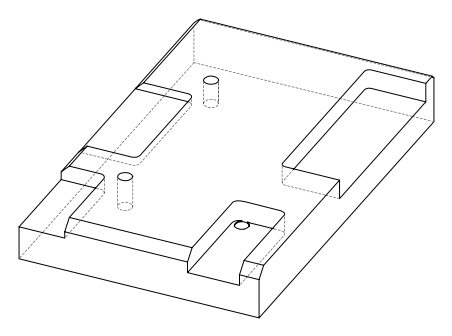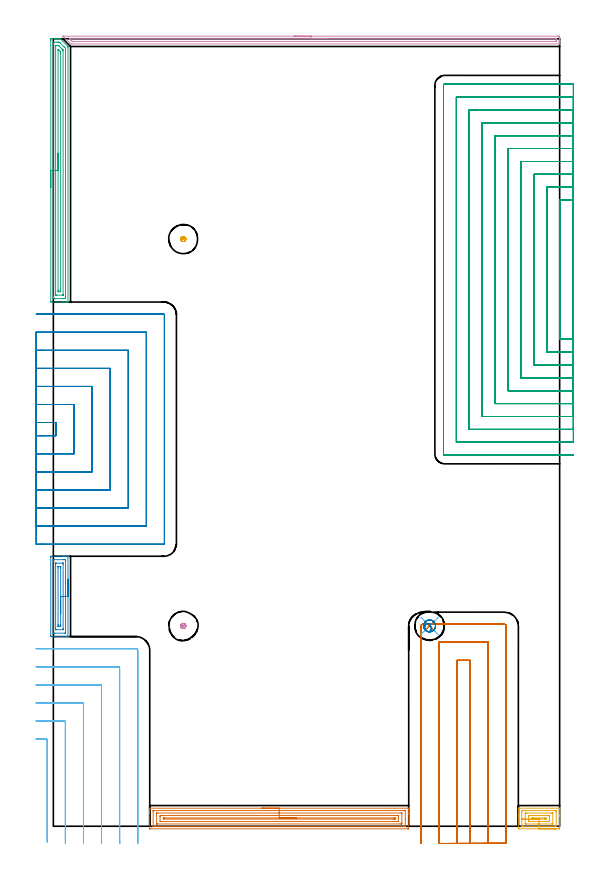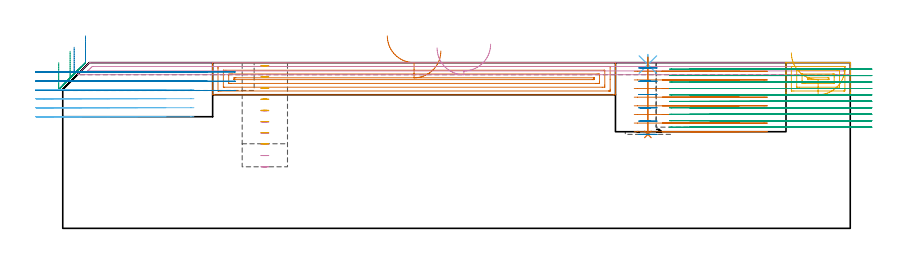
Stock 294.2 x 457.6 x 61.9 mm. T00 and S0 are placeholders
(PLAN: 14 operations, 6 tool changes, 158.1 min)
(1 AREA_MILL | FG_CHAMFER_SURFACE | UGT0205_001 | 6.21 min | 11769 mm3)
(2 AREA_MILL_1 | FG_CHAMFER_SURFACE_1 | UGT0205_001 | 1.71 min | 2930 mm3)
(3 AREA_MILL_2 | FG_CHAMFER_SURFACE_2 | UGT0205_001 | 5.08 min | 7945 mm3)
(4 AREA_MILL_3 | FG_CHAMFER_SURFACE_3 | UGT0205_001 | 4.76 min | 2895 mm3)
(5 AREA_MILL_4 | FG_CHAMFER_SURFACE_4 | UGT0205_001 | 1.16 min | 2195 mm3)
(6 MILL_CORNER_NOTCH_RECTANGULAR | CORNER_NOTCH_RECTANGULAR | UGT0201_132 | Follow Part, ap 3.5, ae 75% | 9.5 min | 123624 mm3)
(7 MILL_OPEN_POCKET | POCKET_OPEN | UGT0201_132 | Follow Part, ap 3.5, ae 75% | 14.73 min | 202781 mm3)
(8 MILL_SLOT | SLOT_PARTIAL_RECTANGULAR | UGT0201_132 | Follow Part, ap 3.5, ae 75% | 11.94 min | 109035 mm3)
(9 MILL_SLOT_1 | SLOT_PARTIAL_RECTANGULAR_1 | NXT0201_013 | Follow Part, ap 2.5, ae 75% | 101.02 min | 394060 mm3)
(10 MILL_BLIND_HOLE_FROM_SOLID_MATERIAL | STEP1POCKET | UGT0201_132 | Spiral | 0.56 min | 8728 mm3)
(11 MILL_BLIND_HOLE_FROM_SOLID_MATERIAL_1 | STEP1POCKET_2 | UGT0201_132 | Spiral | 0.45 min | 6775 mm3)
(12 SPOT_DRILL | STEP1POCKET_1 | NXT0321_9005460120000 | 0.03 min | 0 mm3)
(13 DRILL_BLIND_HOLE_INTO_CENTER | STEP1POCKET_1 | NXT0301_128 | 0.12 min | 4 mm3)
(14 MILL_ROUGH_BLIND_HOLE_CONTOUR | STEP1POCKET_1 | NXT0201_013 | Spiral | 0.87 min | 235 mm3)
(TOOL UGT0205_001 | Chamfer Mill 20 x 3 x 45 deg. | D20 FL50 Z2)
(TOOL UGT0201_132 | Carbide End Mill 14.0 | D14 FL30 Z4)
(TOOL NXT0201_013 | ENDMILL 10mm | D10 FL30 Z4)
(TOOL NXT0321_9005460120000 | NC Spot Drill, 142deg, 12mm, Carbide, Uncoated | D12 PA142 FL30 Z2)
(TOOL NXT0301_128 | Carbide Drill 12mm [861.1-1200-036A1-GP GC34] | D12 PA150 FL37.4 Z2)
(OP 1 AREA_MILL)
G17 G21 G94 G90
T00 M6
G54
G17 G0 G90 X121.25 Y10.5 S1061 M3
G43 Z71.9 H0
G94 G1 X121.288 Z71.028 F250.
X121.402 Z70.163
X121.591 Z69.312
X121.853 Z68.48
X122.187 Z67.674
X122.59 Z66.9
X123.058 Z66.164
X123.59 Z65.472
X124.179 Z64.829
X124.822 Z64.24
X125.514 Z63.708
X126.25 Z63.24
X127.024 Z62.837
X127.83 Z62.503
X128.662 Z62.241
X129.513 Z62.052
X130.378 Z61.938
X131.25 Z61.9
X206.324
X206.49 Y10.498 Z61.889
X206.497 Y10.373 Z61.765
X206.5 Y10.241 Z61.64
Y9.989 Z61.388
Y9.299 Z60.694
Y8.082 Z59.479
Y7.554 Z58.948
Y6.946 Z58.341
Y-1.172 Z50.225
X206.496 Y-1.44 Z49.957
X206.49 Y-1.492 Z49.905
X206.436 Y-1.499 Z49.899
X205.877 Y-1.5 Z49.9
X56.623
X56.059 Y-1.494 Z49.904
X56.01 Y-1.492 Z49.906
X56. Y-1.436 Z49.961
Y7.554 Z58.948
Y8.082 Z59.479
Y8.427 Z59.823
Y8.955 Z60.351
Y9.299 Z60.694
Y10.241 Z61.641
X56.003 Y10.373 Z61.765
X56.01 Y10.498 Z61.889
X56.176 Y10.5 Z61.9
X131.25
Y9.086 Z60.486
X203.414
X204.089 Y9.085 Z60.485
X204.311 Y9.083 Z60.483
X204.443 Y9.079 Z60.479
X204.491 Y9.07 Z60.47
X204.493 Y9.043 Z60.443
X204.499 Y8.9 Z60.3
X204.5 Y4.299 Z55.699
Y0.573 Z51.973
X204.499 Y0.173 Z51.573
X204.496 Y0.038 Z51.438
X204.49 Y-0.067 Z51.333
X204.483 Y-0.08 Z51.32
X204.468 Y-0.082 Z51.318
X204.427 Y-0.084 Z51.316
X204.089 Y-0.086 Z51.314
X203.87
X59.086
X58.411 Y-0.085 Z51.315
X58.189 Y-0.083 Z51.317
X58.057 Y-0.079 Z51.321
X58.009 Y-0.07 Z51.33
X58.007 Y-0.043 Z51.357
X58.001 Y0.1 Z51.5
X58. Y8.427 Z59.827
X58.001 Y8.827 Z60.227
X58.004 Y8.962 Z60.362
X58.01 Y9.067 Z60.467
X58.017 Y9.08 Z60.48
X58.032 Y9.082 Z60.482
X58.073 Y9.084 Z60.484
X58.411 Y9.086 Z60.486
X58.63
X131.25
Y7.672 Z59.072
X202.182 Y7.671 Z59.071
X202.302 Y7.67 Z59.07
X202.421 Y7.666 Z59.066
X202.49 Y7.663 Z59.063
X202.494 Y7.618 Z59.018
X202.497 Y7.554 Z58.954
X202.5 Y7.361 Z58.761
Y2.125 Z53.525
X202.493 Y1.446 Z52.846
X202.49 Y1.35 Z52.75
X202.486 Y1.335 Z52.735
X202.461 Y1.332 Z52.732
X202.42 Y1.33 Z52.73
X202.302 Y1.329 Z52.729
X201.528 Y1.328 Z52.728
X60.318 Y1.329 Z52.729
X60.198 Y1.33 Z52.73
X60.079 Y1.334 Z52.734
X60.01 Y1.337 Z52.737
X60.006 Y1.382 Z52.782
X60.003 Y1.446 Z52.846
X60. Y1.639 Z53.039
Y6.875 Z58.275
X60.007 Y7.554 Z58.954
X60.01 Y7.65 Z59.05
X60.014 Y7.665 Z59.065
X60.039 Y7.668 Z59.068
X60.08 Y7.67 Z59.07
X60.198 Y7.671 Z59.071
X60.972 Y7.672 Z59.072
X131.25
Y6.257 Z57.657
X199.621
X200.058 Y6.255 Z57.655
X200.356 Y6.25 Z57.65
X200.49 Y6.227 Z57.627
X200.5 Y5.823 Z57.223
Y3.205 Z54.605
Y3.191 Z54.591
X200.49 Y2.768 Z54.168
X200.073 Y2.749 Z54.149
X199.621 Y2.745 Z54.145
X199.186 Y2.743 Z54.143
X62.879
X62.442 Y2.745 Z54.145
X62.144 Y2.75 Z54.15
X62.01 Y2.773 Z54.173
X62. Y3.177 Z54.577
Y5.795 Z57.195
Y5.809 Z57.209
X62.01 Y6.232 Z57.632
X62.427 Y6.251 Z57.651
X62.879 Y6.255 Z57.655
X63.314 Y6.257 Z57.657
X131.25
Y4.843 Z56.243
X198.263
X198.431 Y4.841 Z56.241
X198.472 Y4.839 Z56.239
X198.486 Y4.837 Z56.237
X198.49 Y4.828 Z56.228
X198.493 Y4.772 Z56.172
X198.496 Y4.289 Z55.689
X198.49 Y4.176 Z55.576
X198.485 Y4.164 Z55.564
X198.448 Y4.161 Z55.561
X198.36 Y4.159 Z55.559
X198.185 Y4.157 Z55.557
X197.833
X64.236
X64.069 Y4.159 Z55.559
X64.028 Y4.161 Z55.561
X64.014 Y4.163 Z55.563
X64.01 Y4.172 Z55.572
X64.007 Y4.228 Z55.628
X64.003 Y4.712 Z56.112
X64.009 Y4.792 Z56.192
X64.014 Y4.836 Z56.236
X64.051 Y4.838 Z56.238
X64.232 Y4.841 Z56.241
X64.596 Y4.843 Z56.243
X64.667
X131.25
X132.122 Z56.281
X132.986 Z56.395
X133.838 Z56.584
X134.67 Z56.846
X135.476 Z57.18
X136.25 Z57.583
X136.986 Z58.052
X137.678 Z58.583
X138.321 Z59.172
X138.91 Z59.815
X139.441 Z60.507
X139.91 Z61.243
X140.313 Z62.017
X140.647 Z62.823
X140.909 Z63.655
X141.098 Z64.507
X141.212 Z65.372
X141.25 Z66.243
G0 Z71.9
M5
M2
(OP 2 AREA_MILL_1)
G17 G21 G94 G90
T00 M6
G54
G17 G0 G90 X8.5 Y143.55 S1061 M3
G43 Z71.9 H0
G94 G1 Y143.512 Z71.028 F250.
Y143.398 Z70.163
Y143.209 Z69.312
Y142.947 Z68.48
Y142.613 Z67.674
Y142.21 Z66.9
Y141.742 Z66.164
Y141.21 Z65.472
Y140.621 Z64.829
Y139.978 Z64.239
Y139.286 Z63.708
Y138.55 Z63.24
Y137.776 Z62.837
Y136.97 Z62.503
Y136.138 Z62.241
Y135.286 Z62.052
Y134.422 Z61.938
Y133.55 Z61.9
Y110.351
X8.505 Y110.21 Z61.895
X8.463 Y110.207 Z61.854
X8.114 Y110.2 Z61.514
X7.672 Z61.072
X7.056 Z60.451
X5.858 Z59.255
X5.278 Z58.672
X-1.235 Y110.201 Z52.162
X-1.492 Y110.21 Z51.906
X-1.499 Y110.466 Z51.899
Y110.492
X-1.5 Y156.299 Z51.9
X-1.497 Y156.637 Z51.902
X-1.492 Y156.89 Z51.906
X-1.235 Y156.9 Z52.162
X5.278 Z58.672
X5.858 Z59.255
X6.167 Z59.563
X6.747 Z60.143
X7.056 Z60.451
X7.673 Z61.072
X8.115 Z61.514
X8.463 Y156.894 Z61.854
X8.497 Y156.89 Z61.888
X8.5 Y156.745 Z61.9
Y133.55
X7.086 Z60.486
X7.085 Y112.585 Z60.485
X7.084 Y112.556 Z60.484
X7.056 Y112.21 Z60.456
X6.549 Y112.201 Z59.949
X0.833 Y112.2 Z54.233
X0.327 Y112.201 Z53.727
X-0.056 Y112.21 Z53.344
X-0.084 Y112.585 Z53.316
X-0.085 Y112.615 Z53.315
Y154.515
X-0.084 Y154.544 Z53.316
X-0.056 Y154.89 Z53.344
X0.451 Y154.899 Z53.851
X6.167 Y154.9 Z59.567
X6.673 Y154.899 Z60.073
X7.056 Y154.89 Z60.456
X7.084 Y154.515 Z60.484
X7.085 Y154.485 Z60.485
X7.086 Y133.55 Z60.486
X5.671 Z59.071
Y114.867
X5.67 Y114.369 Z59.07
X5.667 Y114.271 Z59.067
X5.665 Y114.224 Z59.065
X5.659 Y114.21 Z59.059
X5.615 Y114.207 Z59.015
X5.445 Y114.201 Z58.845
X1.554 Z54.954
X1.441 Y114.203 Z54.841
X1.352 Y114.208 Z54.752
X1.334 Y114.212 Z54.734
X1.332 Y114.217 Z54.732
X1.33 Y114.238 Z54.73
X1.329 Y114.369 Z54.729
X1.328 Y114.765 Z54.728
X1.329 Y152.234 Z54.729
X1.33 Y152.731 Z54.73
X1.333 Y152.829 Z54.733
X1.335 Y152.876 Z54.735
X1.341 Y152.89 Z54.741
X1.385 Y152.893 Z54.785
X1.555 Y152.899 Z54.955
X5.446 Z58.846
X5.559 Y152.897 Z58.959
X5.648 Y152.892 Z59.048
X5.666 Y152.888 Z59.066
X5.668 Y152.883 Z59.068
X5.67 Y152.862 Z59.07
X5.671 Y152.731 Z59.071
Y152.336
Y133.55
X4.257 Z57.657
Y117.046
X4.255 Y116.288 Z57.655
X4.253 Y116.236 Z57.653
X4.251 Y116.215 Z57.651
X4.236 Y116.21 Z57.636
X4.132 Y116.206 Z57.532
X3.921 Y116.202 Z57.321
X3.5 Y116.2 Z56.9
X3.454 Z56.854
X3.06 Y116.201 Z56.46
X2.864 Y116.204 Z56.264
X2.766 Y116.209 Z56.166
X2.749 Y116.211 Z56.149
X2.747 Y116.226 Z56.147
X2.745 Y116.263 Z56.145
X2.743 Y116.914 Z56.143
Y117.046
Y150.054
X2.745 Y150.812 Z56.145
X2.747 Y150.864 Z56.147
X2.749 Y150.885 Z56.149
X2.764 Y150.89 Z56.164
X2.868 Y150.894 Z56.268
X3.079 Y150.898 Z56.479
X3.5 Y150.9 Z56.9
X3.546 Z56.946
X3.94 Y150.899 Z57.34
X4.136 Y150.896 Z57.536
X4.234 Y150.891 Z57.634
X4.251 Y150.889 Z57.651
X4.253 Y150.874 Z57.653
X4.255 Y150.837 Z57.655
X4.257 Y150.187 Z57.657
Y150.054
Y133.55
Y132.678 Z57.695
Y131.814 Z57.809
Y130.962 Z57.998
Y130.13 Z58.26
Y129.324 Z58.594
Y128.55 Z58.997
Y127.814 Z59.466
Y127.122 Z59.997
Y126.479 Z60.586
Y125.89 Z61.229
Y125.358 Z61.921
Y124.89 Z62.657
Y124.487 Z63.431
Y124.153 Z64.237
Y123.891 Z65.069
Y123.702 Z65.921
Y123.588 Z66.786
Y123.55 Z67.657
G0 Z71.9
M5
M2
(OP 3 AREA_MILL_2)
G17 G21 G94 G90
T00 M6
G54
G17 G0 G90 X-1.5 Y371.1 S1061 M3
G43 Z71.9 H0
Z61.9
G94 G1 Y371.138 Z61.028 F250.
Y371.252 Z60.163
Y371.441 Z59.312
Y371.703 Z58.48
Y372.037 Z57.674
Y372.44 Z56.9
Y372.908 Z56.164
Y373.44 Z55.472
Y374.029 Z54.829
Y374.672 Z54.24
Y375.364 Z53.708
Y376.1 Z53.24
Y376.874 Z52.837
Y377.68 Z52.503
Y378.512 Z52.241
Y379.364 Z52.052
Y380.228 Z51.938
Y381.1 Z51.9
Y456.655
X-1.499 Y456.989 Z51.901
X-1.493 Y457.541 Z51.904
X-1.491 Y457.592 Z51.905
X-0.944 Y457.6 Z52.451
X0.833 Z54.228
X1.395 Z54.792
X1.722 Z55.118
X2.284 Z55.681
X2.611 Z56.006
X3.922 Z57.321
X3.944 Y457.599 Z57.343
X3.994 Y457.598 Z57.391
X4.014 Y457.585 Z57.412
X4.16 Y457.44 Z57.56
X4.314 Y457.287 Z57.712
X8.396 Y453.205 Z61.794
X8.509 Y453.1 Z61.889
X8.5 Y452.532 Z61.9
Y304.764
X8.497 Y304.61 Z61.888
X8.461 Y304.608 Z61.852
X8.091 Y304.6 Z61.491
X7.709 Z61.109
X7.056 Z60.451
X5.84 Z59.237
X5.278 Z58.672
X-1.226 Y304.601 Z52.171
X-1.492 Y304.61 Z51.906
X-1.499 Y304.875 Z51.899
Y304.897
X-1.5 Y381.1 Z51.9
X-0.086 Z53.314
Y454.311
X-0.085 Y455.204 Z53.315
X-0.084 Y455.232 Z53.316
X-0.056 Y455.59 Z53.344
X0.441 Y455.598 Z53.841
X2.217 Y455.6 Z55.617
X2.611 Z56.011
X3.107 Y455.598 Z56.507
X3.5 Y455.59 Z56.9
X3.553 Y455.585 Z56.953
X3.609 Y455.534 Z57.009
X3.722 Y455.426 Z57.122
X3.947 Y455.204 Z57.347
X6.167 Y452.983 Z59.567
X6.622 Y452.525 Z60.022
X7.056 Y452.083 Z60.456
X7.084 Y451.633 Z60.484
X7.085 Y451.603 Z60.485
X7.086 Y450.74 Z60.486
Y446.276
Y307.889
X7.084 Y306.996 Z60.484
X7.083 Y306.968 Z60.483
X7.056 Y306.61 Z60.456
X6.559 Y306.602 Z59.959
X6.167 Y306.601 Z59.567
X5.672 Y306.6 Z59.072
X0.833 Y306.601 Z54.233
X0.336 Y306.602 Z53.736
X-0.056 Y306.61 Z53.344
X-0.083 Y306.996 Z53.317
X-0.085 Y307.025 Z53.315
X-0.086 Y307.889 Z53.314
Y381.1
X1.328 Z54.728
X1.329 Y453.418 Z54.729
Y453.517
X1.332 Y453.566 Z54.732
X1.334 Y453.583 Z54.734
X1.361 Y453.59 Z54.761
X1.542 Y453.599 Z54.942
X1.722 Y453.6 Z55.122
X2.43 Z55.83
X2.611 Y453.598 Z56.011
X2.792 Y453.593 Z56.192
X3.112 Y453.577 Z56.512
X3.28 Y453.418 Z56.68
X3.5 Y453.201 Z56.9
X4.176 Y452.525 Z57.576
X5.068 Y451.633 Z58.468
X5.278 Y451.422 Z58.678
X5.616 Y451.077 Z59.016
X5.655 Y451.034 Z59.055
X5.664 Y450.975 Z59.064
X5.669 Y450.871 Z59.069
X5.671 Y450.74 Z59.071
Y308.782
Y308.683
X5.668 Y308.635 Z59.068
X5.665 Y308.617 Z59.065
X5.639 Y308.61 Z59.039
X5.458 Y308.601 Z58.858
X1.722 Y308.6 Z55.122
X1.541 Y308.602 Z54.941
X1.421 Y308.606 Z54.821
X1.335 Y308.612 Z54.735
X1.332 Y308.651 Z54.732
X1.33 Y308.782 Z54.73
X1.328 Y309.177 Z54.728
Y309.675
Y381.1
X2.743 Z56.143
Y450.74
X2.75 Y451.493 Z56.15
X3.512 Y450.74 Z56.912
X4.25 Y449.986 Z57.65
X4.253 Y449.847 Z57.653
X4.257 Y449.086 Z57.657
Y448.954
Y311.46
X4.251 Y310.706 Z57.651
X4.243 Y310.61 Z57.643
X4.142 Y310.605 Z57.542
X3.928 Y310.602 Z57.328
X3.468 Y310.6 Z56.868
X3.06 Y310.602 Z56.46
X2.856 Y310.605 Z56.256
X2.759 Y310.61 Z56.159
X2.75 Y310.674 Z56.15
X2.743 Y311.328 Z56.143
Y311.46
Y381.1
Y381.972 Z56.181
Y382.836 Z56.295
Y383.688 Z56.483
Y384.52 Z56.746
Y385.326 Z57.08
Y386.1 Z57.482
Y386.836 Z57.951
Y387.528 Z58.482
Y388.171 Z59.072
Y388.76 Z59.715
Y389.292 Z60.407
Y389.76 Z61.143
Y390.163 Z61.916
Y390.497 Z62.722
Y390.759 Z63.554
Y390.948 Z64.406
Y391.062 Z65.271
Y391.1 Z66.143
G0 Z71.9
M5
M2
(OP 4 AREA_MILL_3)
G17 G21 G94 G90
T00 M6
G54
G17 G0 G90 X139.85 Y459.1 S1061 M3
G43 Z71.9 H0
Z67.4
G94 G1 X139.888 Z66.528 F250.
X140.002 Z65.663
X140.191 Z64.812
X140.453 Z63.98
X140.787 Z63.174
X141.19 Z62.4
X141.658 Z61.664
X142.19 Z60.972
X142.779 Z60.329
X143.422 Z59.74
X144.114 Z59.208
X144.85 Z58.74
X145.624 Z58.337
X146.43 Z58.003
X147.262 Z57.741
X148.114 Z57.552
X148.978 Z57.438
X149.85 Z57.4
X293.102
X293.59 Y459.098 Z57.402
X294.071 Y459.094 Z57.403
X294.191 Y459.091 Z57.405
X294.2 Y458.617 Z57.878
Y458.338 Z58.157
Y457.734 Z58.76
Y457.174 Z59.323
Y456.85 Z59.646
Y456.291 Z60.206
Y455.966 Z60.529
Y455.318 Z61.182
Y454.954 Z61.545
Y454.615 Z61.876
X294.193 Y454.602 Z61.888
X294.037 Y454.6 Z61.9
X10.128
X10.004 Y454.604 Z61.889
X9.991 Y454.612 Z61.881
X9.818 Y454.781 Z61.718
X5.664 Y458.937 Z57.562
X5.548 Y459.059 Z57.439
X5.516 Y459.095 Z57.403
X5.644 Y459.1 Z57.4
X5.664
X149.85
Y457.686 Z58.814
X291.804 Y457.685 Z58.815
X291.854
X292.19 Y457.677 Z58.823
X292.194 Y457.571 Z58.929
X292.199 Y457.343 Z59.157
Y456.85 Z59.65
Y456.46 Z60.04
X292.192 Y456.067 Z60.433
X292.19 Y456.02 Z60.48
X292.172 Y456.019 Z60.481
X292.121 Y456.016 Z60.484
X292.015 Y456.015 Z60.485
X291.804 Y456.014 Z60.486
X11.419
X11.208 Y456.016 Z60.484
X11.103 Y456.019 Z60.481
X11.054 Y456.021 Z60.479
X10.965 Y456.097 Z60.403
X10.574 Y456.478 Z60.022
X10.2 Y456.85 Z59.65
X9.681 Y457.369 Z59.131
X9.477 Y457.576 Z58.924
X9.392 Y457.667 Z58.833
X9.382 Y457.68 Z58.82
X9.384
X9.424 Y457.683 Z58.817
X9.51 Y457.685 Z58.815
X149.85 Y457.686 Z58.814
X150.722 Z58.852
X151.586 Z58.966
X152.438 Z59.155
X153.27 Z59.417
X154.076 Z59.751
X154.85 Z60.154
X155.586 Z60.623
X156.278 Z61.154
X156.921 Z61.743
X157.51 Z62.386
X158.042 Z63.078
X158.51 Z63.814
X158.913 Z64.588
X159.247 Z65.394
X159.509 Z66.226
X159.698 Z67.078
X159.812 Z67.943
X159.85 Z68.814
G0 Z71.9
M5
M2
(OP 5 AREA_MILL_4)
G17 G21 G94 G90
T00 M6
G54
G17 G0 G90 X292.2 Y-1.5 S1061 M3
G43 Z71.9 H0
Z59.9
G94 G1 X292.162 Z59.028 F250.
X292.048 Z58.163
X291.859 Z57.312
X291.597 Z56.48
X291.263 Z55.674
X290.86 Z54.9
X290.392 Z54.164
X289.86 Z53.472
X289.271 Z52.829
X288.628 Z52.24
X287.936 Z51.708
X287.2 Z51.24
X286.426 Z50.837
X285.62 Z50.503
X284.788 Z50.241
X283.936 Z50.052
X283.072 Z49.938
X282.2 Z49.9
X270.698
X270.37 Y-1.496 Z49.901
X270.21 Y-1.491 Z49.904
X270.205 Y-1.172 Z50.224
X270.2 Y-0.681 Z50.715
Y5.809 Z57.202
Y6.572 Z57.971
Y6.682 Z58.08
Y10.418 Z61.816
X270.202 Y10.45 Z61.847
X270.21 Y10.496 Z61.891
X270.256 Y10.5 Z61.9
X294.145
X294.19 Y10.496 Z61.891
X294.2 Y10.418 Z61.816
Y6.572 Z57.97
Y5.809 Z57.202
Y-0.791 Z50.605
X294.196 Y-1.172 Z50.224
X294.19 Y-1.491 Z49.904
X294.03 Y-1.496 Z49.901
X293.702 Y-1.5 Z49.9
X282.2
Y-0.086 Z51.314
X273.136
X272.467 Y-0.084 Z51.316
X272.246 Y-0.081 Z51.319
X272.212 Y-0.079 Z51.321
X272.209 Y-0.069 Z51.331
X272.203 Y-0.038 Z51.362
X272.2 Y0.573 Z51.973
Y0.837 Z52.237
X272.201 Y8.427 Z59.827
X272.203 Y8.688 Z60.088
X272.21 Y8.954 Z60.354
X272.226 Y9.079 Z60.479
X272.301 Y9.081 Z60.481
X272.467 Y9.084 Z60.484
X272.685 Y9.085 Z60.485
X291.265 Y9.086 Z60.486
X291.933 Y9.084 Z60.484
X292.154 Y9.081 Z60.481
X292.188 Y9.079 Z60.479
X292.191 Y9.069 Z60.469
X292.197 Y9.038 Z60.438
X292.2 Y8.427 Z59.827
Y8.163 Z59.563
X292.199 Y0.573 Z51.973
X292.198 Y0.312 Z51.712
X292.19 Y0.046 Z51.446
X292.174 Y-0.079 Z51.321
X292.099 Y-0.081 Z51.319
X291.933 Y-0.084 Z51.316
X291.715 Y-0.085 Z51.315
X282.2 Y-0.086 Z51.314
Y1.328 Z52.728
X275.122 Y1.329 Z52.729
X274.352 Y1.333 Z52.733
X274.237 Y1.335 Z52.735
X274.21 Y1.342 Z52.742
X274.204 Y1.409 Z52.809
X274.201 Y1.446 Z52.846
Y7.554 Z58.954
Y7.589 Z58.989
X274.208 Y7.627 Z59.027
X274.216 Y7.665 Z59.065
X275.122 Y7.671 Z59.071
X289.278
X290.048 Y7.667 Z59.067
X290.163 Y7.664 Z59.064
X290.19 Y7.658 Z59.058
X290.196 Y7.591 Z58.991
X290.199 Y7.554 Z58.954
Y1.446 Z52.846
Y1.411 Z52.811
X290.192 Y1.373 Z52.773
X290.184 Y1.335 Z52.735
X289.278 Y1.329 Z52.729
X282.2 Y1.328 Z52.728
Y2.743 Z54.143
X277.346
X276.891
X276.459 Y2.745 Z54.145
X276.256 Y2.748 Z54.148
X276.215 Y2.749 Z54.149
X276.21 Y2.825 Z54.225
X276.202 Y2.998 Z54.398
X276.201 Y3.191 Z54.591
X276.2 Y3.873 Z55.273
Y5.618 Z57.018
X276.201 Y5.809 Z57.209
X276.204 Y6.15 Z57.55
X276.208 Y6.234 Z57.634
X276.21 Y6.25 Z57.65
X276.231 Y6.252 Z57.652
X276.285 Y6.255 Z57.655
X276.437 Y6.257 Z57.657
X287.509
X287.941 Y6.255 Z57.655
X288.144 Y6.252 Z57.652
X288.184 Y6.251 Z57.651
X288.19 Y6.175 Z57.575
X288.198 Y6.002 Z57.402
X288.199 Y5.809 Z57.209
X288.2 Y5.127 Z56.527
Y3.382 Z54.782
X288.199 Y3.191 Z54.591
X288.196 Y2.85 Z54.25
X288.192 Y2.766 Z54.166
X288.19 Y2.75 Z54.15
X288.169 Y2.748 Z54.148
X288.115 Y2.745 Z54.145
X287.963 Y2.743 Z54.143
X282.2
Y4.157 Z55.557
X278.566 Y4.158 Z55.558
X278.275 Y4.162 Z55.562
X278.211 Y4.164 Z55.564
X278.206 Y4.208 Z55.608
X278.204 Y4.255 Z55.655
X278.2 Y4.518 Z55.918
X278.202 Y4.622 Z56.022
X278.205 Y4.736 Z56.136
X278.21 Y4.83 Z56.23
X278.246 Y4.836 Z56.236
X278.618 Y4.842 Z56.242
X278.661 Y4.843 Z56.243
X285.834 Y4.842 Z56.242
X286.125 Y4.838 Z56.238
X286.189 Y4.836 Z56.236
X286.194 Y4.792 Z56.192
X286.196 Y4.745 Z56.145
X286.2 Y4.482 Z55.882
X286.199 Y4.273 Z55.673
X286.196 Y4.197 Z55.597
X286.191 Y4.171 Z55.571
X286.188 Y4.164 Z55.564
X286.173 Y4.162 Z55.562
X286.087 Y4.159 Z55.559
X285.739 Y4.157 Z55.557
X285.645
X282.2
X281.328 Z55.595
X280.464 Z55.709
X279.612 Z55.898
X278.78 Z56.16
X277.974 Z56.494
X277.2 Z56.897
X276.464 Z57.365
X275.772 Z57.896
X275.129 Z58.486
X274.54 Z59.129
X274.008 Z59.821
X273.54 Z60.557
X273.137 Z61.331
X272.803 Z62.137
X272.541 Z62.969
X272.352 Z63.82
X272.238 Z64.685
X272.2 Z65.557
G0 Z71.9
M5
M2
(OP 6 MILL_CORNER_NOTCH_RECTANGULAR)
G17 G21 G94 G90
T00 M6
G54
G17 G0 G90 X-3.5 Y-9.062 S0 M3
G43 Z71.9 H0
Z58.533
G94 G1 Y-6.062 F250.
Y50.005 F500.
G3 X-4.195 Y50.7 R0.7
G1 X-6.93
X-7.
X-10. Y50.704 F250.
G0 Z71.9
X7.05 Y-10.
Z58.533
G1 X7.005 Y-7.
G2 X7. Y-6.368 R42. F500.
G1 Y60.505
G3 X6.305 Y61.2 R0.7
G1 X-6.93
X-7.
X-10. Y61.205 F250.
G0 Z71.9
X17.567 Y-9.999
Z58.533
G1 X17.506 Y-7.
G2 X17.5 Y-6.368 R31.5 F500.
G1 Y71.005
G3 X16.805 Y71.7 R0.7
G1 X-6.93
X-7.
X-10. Y71.707 F250.
G0 Z71.9
X28.1 Y-9.999
Z58.533
G1 X28.01 Y-7.
G2 X28. Y-6.368 R21. F500.
G1 Y81.504
G3 X27.304 Y82.2 R0.7
G1 X-6.93
X-7.
X-10. Y82.21 F250.
G0 Z71.9
X38.7 Y-9.995
Z58.533
G1 X38.519 Y-7.
G2 X38.5 Y-6.368 R10.5 F500.
G1 Y92.004
G3 X37.804 Y92.7 R0.7
G1 X-6.93
X-7.
X-10. Y92.72 F250.
G0 Z71.9
X49. Y-9.368
Z58.533
G1 Y-6.368
Y102.1 F500.
G3 X47.9 Y103.2 R1.1
G1 X-6.93
X-9.93 F250.
G0 Z71.9
X-3.5 Y-9.062
Z55.167
G1 Y-6.062
Y50.005 F500.
G3 X-4.195 Y50.7 R0.7
G1 X-7.
X-10. F250.
G0 Z71.9
X7. Y-10.
Z55.167
G1 Y-7.
Y60.505 F500.
G3 X6.305 Y61.2 R0.7
G1 X-7.
X-10. F250.
G0 Z71.9
X17.5 Y-10.
Z55.167
G1 Y-7.
Y71.005 F500.
G3 X16.805 Y71.7 R0.7
G1 X-7.
X-10. F250.
G0 Z71.9
X28. Y-10.
Z55.167
G1 Y-7.
Y81.504 F500.
G3 X27.304 Y82.2 R0.7
G1 X-7.
X-10. F250.
G0 Z71.9
X38.5 Y-10.
Z55.167
G1 Y-7.
Y92.004 F500.
G3 X37.804 Y92.7 R0.7
G1 X-7.
X-10. F250.
G0 Z71.9
X49. Y-10.
Z55.167
G1 Y-7.
Y102.1 F500.
G3 X47.9 Y103.2 R1.1
G1 X-7.
X-10. F250.
G0 Z71.9
X-3.5 Y-9.062
Z51.8
G1 Y-6.062
Y50.005 F500.
G3 X-4.195 Y50.7 R0.7
G1 X-7.
X-10. F250.
G0 Z71.9
X7. Y-10.
Z51.8
G1 Y-7.
Y60.505 F500.
G3 X6.305 Y61.2 R0.7
G1 X-7.
X-10. F250.
G0 Z71.9
X17.5 Y-10.
Z51.8
G1 Y-7.
Y71.005 F500.
G3 X16.805 Y71.7 R0.7
G1 X-7.
X-10. F250.
G0 Z71.9
X28. Y-10.
Z51.8
G1 Y-7.
Y81.504 F500.
G3 X27.304 Y82.2 R0.7
G1 X-7.
X-10. F250.
G0 Z71.9
X38.5 Y-10.
Z51.8
G1 Y-7.
Y92.004 F500.
G3 X37.804 Y92.7 R0.7
G1 X-7.
X-10. F250.
G0 Z71.9
X49. Y-10.
Z51.8
G1 Y-7.
Y102.1 F500.
G3 X47.9 Y103.2 R1.1
G1 X-7.
X-10. F250.
G0 Z71.9
X-3.5 Y-9.062
Z48.433
G1 Y-6.062
Y50.005 F500.
G3 X-4.195 Y50.7 R0.7
G1 X-7.
X-10. F250.
G0 Z71.9
X7. Y-10.
Z48.433
G1 Y-7.
Y60.505 F500.
G3 X6.305 Y61.2 R0.7
G1 X-7.
X-10. F250.
G0 Z71.9
X17.5 Y-10.
Z48.433
G1 Y-7.
Y71.005 F500.
G3 X16.805 Y71.7 R0.7
G1 X-7.
X-10. F250.
G0 Z71.9
X28. Y-10.
Z48.433
G1 Y-7.
Y81.504 F500.
G3 X27.304 Y82.2 R0.7
G1 X-7.
X-10. F250.
G0 Z71.9
X38.5 Y-10.
Z48.433
G1 Y-7.
Y92.004 F500.
G3 X37.804 Y92.7 R0.7
G1 X-7.
X-10. F250.
G0 Z71.9
X49. Y-10.
Z48.433
G1 Y-7.
Y102.1 F500.
G3 X47.9 Y103.2 R1.1
G1 X-7.
X-10. F250.
G0 Z71.9
X-3.5 Y-9.062
Z45.067
G1 Y-6.062
Y50.005 F500.
G3 X-4.195 Y50.7 R0.7
G1 X-7.
X-10. F250.
G0 Z71.9
X7. Y-10.
Z45.067
G1 Y-7.
Y60.505 F500.
G3 X6.305 Y61.2 R0.7
G1 X-7.
X-10. F250.
G0 Z71.9
X17.5 Y-10.
Z45.067
G1 Y-7.
Y71.005 F500.
G3 X16.805 Y71.7 R0.7
G1 X-7.
X-10. F250.
G0 Z71.9
X28. Y-10.
Z45.067
G1 Y-7.
Y81.504 F500.
G3 X27.304 Y82.2 R0.7
G1 X-7.
X-10. F250.
G0 Z71.9
X38.5 Y-10.
Z45.067
G1 Y-7.
Y92.004 F500.
G3 X37.804 Y92.7 R0.7
G1 X-7.
X-10. F250.
G0 Z71.9
X49. Y-10.
Z45.067
G1 Y-7.
Y102.1 F500.
G3 X47.9 Y103.2 R1.1
G1 X-7.
X-10. F250.
G0 Z71.9
X-3.5 Y-9.062
Z41.7
G1 Y-6.062
Y50.005 F500.
G3 X-4.195 Y50.7 R0.7
G1 X-7.
X-10. F250.
G0 Z71.9
X7. Y-10.
Z41.7
G1 Y-7.
Y60.505 F500.
G3 X6.305 Y61.2 R0.7
G1 X-7.
X-10. F250.
G0 Z71.9
X17.5 Y-10.
Z41.7
G1 Y-7.
Y71.005 F500.
G3 X16.805 Y71.7 R0.7
G1 X-7.
X-10. F250.
G0 Z71.9
X28. Y-10.
Z41.7
G1 Y-7.
Y81.504 F500.
G3 X27.304 Y82.2 R0.7
G1 X-7.
X-10. F250.
G0 Z71.9
X38.5 Y-10.
Z41.7
G1 Y-7.
Y92.004 F500.
G3 X37.804 Y92.7 R0.7
G1 X-7.
X-10. F250.
G0 Z71.9
X49. Y-10.
Z41.7
G1 Y-7.
Y102.1 F500.
G3 X47.9 Y103.2 R1.1
G1 X-7.
X-10. F250.
G0 Z71.9
M5
M2
(OP 7 MILL_OPEN_POCKET)
G17 G21 G94 G90
T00 M6
G54
G17 G0 G90 X242.298 Y-9.999 S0 M3
G43 Z71.9 H0
Z58.675
G94 G1 X242.209 Y-7. F250.
G2 X242.2 Y-6.377 R21. F500.
G1 Y96.4
X234.5
Y-6.364
G2 X234.49 Y-7. R21.
G1 X234.399 Y-9.999 F250.
X252.896 Y-9.995
X252.718 Y-7.
G2 X252.7 Y-6.377 R10.5 F500.
G1 Y106.9
X224.
Y-6.364
G2 X223.981 Y-7. R10.5
G1 X223.799 Y-9.994 F250.
X263.2 Y-9.377
Y-6.377
Y116.2 F500.
G3 X262. Y117.4 R1.2
G1 X214.7
G3 X213.5 Y116.2 R1.2
G1 Y-6.364
Y-9.364 F250.
G0 X242.2 Y-10. Z55.45
G1 Y-7.
Y96.4 F500.
X234.5
Y-7.
Y-10. F250.
X252.7
Y-7.
Y106.9 F500.
X224.
Y-7.
Y-10. F250.
X263.2
Y-7.
Y116.2 F500.
G3 X262. Y117.4 R1.2
G1 X214.7
G3 X213.5 Y116.2 R1.2
G1 Y-7.
Y-10. F250.
G0 X242.2 Z52.225
G1 Y-7.
Y96.4 F500.
X234.5
Y-7.
Y-10. F250.
X252.7
Y-7.
Y106.9 F500.
X224.
Y-7.
Y-10. F250.
X263.2
Y-7.
Y116.2 F500.
G3 X262. Y117.4 R1.2
G1 X214.7
G3 X213.5 Y116.2 R1.2
G1 Y-7.
Y-10. F250.
G0 X242.2 Z49.
G1 Y-7.
Y96.4 F500.
X234.5
Y-7.
Y-10. F250.
X252.7
Y-7.
Y106.9 F500.
X224.
Y-7.
Y-10. F250.
X263.2
Y-7.
Y116.2 F500.
G3 X262. Y117.4 R1.2
G1 X214.7
G3 X213.5 Y116.2 R1.2
G1 Y-7.
Y-10. F250.
G0 X242.2 Z45.775
G1 Y-7.
Y96.4 F500.
X234.5
Y-7.
Y-10. F250.
X252.7
Y-7.
Y106.9 F500.
X224.
Y-7.
Y-10. F250.
X263.2
Y-7.
Y116.2 F500.
G3 X262. Y117.4 R1.2
G1 X214.7
G3 X213.5 Y116.2 R1.2
G1 Y-7.
Y-10. F250.
G0 X242.2 Z42.55
G1 Y-7.
Y96.4 F500.
X234.5
Y-7.
Y-10. F250.
X252.7
Y-7.
Y106.9 F500.
X224.
Y-7.
Y-10. F250.
X263.2
Y-7.
Y116.2 F500.
G3 X262. Y117.4 R1.2
G1 X214.7
G3 X213.5 Y116.2 R1.2
G1 Y-7.
Y-10. F250.
G0 X242.2 Z39.325
G1 Y-7.
Y96.4 F500.
X234.5
Y-7.
Y-10. F250.
X252.7
Y-7.
Y106.9 F500.
X224.
Y-7.
Y-10. F250.
X263.2
Y-7.
Y116.2 F500.
G3 X262. Y117.4 R1.2
G1 X214.7
G3 X213.5 Y116.2 R1.2
G1 Y-7.
Y-10. F250.
G0 X242.2 Z36.1
G1 Y-7.
Y96.4 F500.
X234.5
Y-7.
Y-10. F250.
X252.7
Y-7.
Y106.9 F500.
X224.
Y-7.
Y-10. F250.
X263.2
Y-7.
Y116.2 F500.
G3 X262. Y117.4 R1.2
G1 X214.7
G3 X213.5 Y116.2 R1.2
G1 Y-7.
Y-10. F250.
G0 Z71.9
M5
M2
(OP 8 MILL_SLOT)
G17 G21 G94 G90
T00 M6
G54
G17 G0 G90 X-10. Y226.897 S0 M3
G43 Z71.9 H0
Z58.433
G94 G1 X-7. Y226.9 F250.
X-6.94 F500.
X1.5
Y234.6
X-6.94
X-7.
X-10. Y234.603 F250.
Y216.397
X-7. Y216.4
X-6.94 F500.
X12.
Y245.1
X-6.94
X-7.
X-10. Y245.103 F250.
Y205.896
X-7. Y205.9
X-6.94 F500.
X22.5
Y255.6
X-6.94
X-7.
X-10. Y255.604 F250.
Y195.394
X-7. Y195.4
X-6.94 F500.
X33.
Y266.1
X-6.94
X-7.
X-10. Y266.106 F250.
Y184.891
X-7. Y184.9
X-6.94 F500.
X43.5
Y276.6
X-6.94
X-7.
X-10. Y276.609 F250.
Y174.383
X-7. Y174.4
X-6.94 F500.
X54.
Y287.1
X-6.94
X-7.
X-10. Y287.117 F250.
X-9.94 Y163.9
X-6.94
X64.2 F500.
G3 X64.5 Y164.2 R0.3
G1 Y297.3
G3 X64.2 Y297.6 R0.3
G1 X-6.94
X-9.94 F250.
G0 X-10. Y226.9 Z54.967
G1 X-7.
X1.5 F500.
Y234.6
X-7.
X-10. F250.
Y216.4
X-7.
X12. F500.
Y245.1
X-7.
X-10. F250.
Y205.9
X-7.
X22.5 F500.
Y255.6
X-7.
X-10. F250.
Y195.4
X-7.
X33. F500.
Y266.1
X-7.
X-10. F250.
Y184.9
X-7.
X43.5 F500.
Y276.6
X-7.
X-10. F250.
Y174.4
X-7.
X54. F500.
Y287.1
X-7.
X-10. F250.
Y163.9
X-7.
X64.2 F500.
G3 X64.5 Y164.2 R0.3
G1 Y297.3
G3 X64.2 Y297.6 R0.3
G1 X-7.
X-10. F250.
G0 Y226.9 Z51.5
G1 X-7.
X1.5 F500.
Y234.6
X-7.
X-10. F250.
Y216.4
X-7.
X12. F500.
Y245.1
X-7.
X-10. F250.
Y205.9
X-7.
X22.5 F500.
Y255.6
X-7.
X-10. F250.
Y195.4
X-7.
X33. F500.
Y266.1
X-7.
X-10. F250.
Y184.9
X-7.
X43.5 F500.
Y276.6
X-7.
X-10. F250.
Y174.4
X-7.
X54. F500.
Y287.1
X-7.
X-10. F250.
Y163.9
X-7.
X64.2 F500.
G3 X64.5 Y164.2 R0.3
G1 Y297.3
G3 X64.2 Y297.6 R0.3
G1 X-7.
X-10. F250.
G0 Z71.9
M5
M2
(OP 9 MILL_SLOT_1)
G17 G21 G94 G90
T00 M6
G54
G17 G0 G90 X302.2 Y363.8 S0 M3
G43 Z71.9 H0
Z59.49
G94 G1 X299.2 F250.
X294.2 F500.
Y283.1
X299.2
X302.2 F250.
Y371.3
X299.2
X286.7 F500.
Y275.6
X299.2
X302.2 F250.
Y378.8
X299.2
X279.2 F500.
Y268.1
X299.2
X302.2 F250.
Y386.3
X299.2
X271.7 F500.
Y260.6
X299.2
X302.2 F250.
Y393.8
X299.2
X264.2 F500.
Y253.1
X299.2
X302.2 F250.
Y401.3
X299.2
X256.7 F500.
Y245.6
X299.2
X302.2 F250.
Y408.8
X299.2
X249.2 F500.
Y238.1
X299.2
X302.2 F250.
Y416.3
X299.2
X241.7 F500.
Y230.6
X299.2
X302.2 F250.
Y423.8
X299.2
X234.2 F500.
Y223.1
X299.2
X302.2 F250.
Y431.3
X299.2
X227.5 F500.
G3 X226.7 Y430.5 R0.8
G1 Y216.4
G3 X227.5 Y215.6 R0.8
G1 X299.2
X302.2 F250.
G0 Y363.8 Z57.08
G1 X299.2
X294.2 F500.
Y283.1
X299.2
X302.2 F250.
Y371.3
X299.2
X286.7 F500.
Y275.6
X299.2
X302.2 F250.
Y378.8
X299.2
X279.2 F500.
Y268.1
X299.2
X302.2 F250.
Y386.3
X299.2
X271.7 F500.
Y260.6
X299.2
X302.2 F250.
Y393.8
X299.2
X264.2 F500.
Y253.1
X299.2
X302.2 F250.
Y401.3
X299.2
X256.7 F500.
Y245.6
X299.2
X302.2 F250.
Y408.8
X299.2
X249.2 F500.
Y238.1
X299.2
X302.2 F250.
Y416.3
X299.2
X241.7 F500.
Y230.6
X299.2
X302.2 F250.
Y423.8
X299.2
X234.2 F500.
Y223.1
X299.2
X302.2 F250.
Y431.3
X299.2
X227.5 F500.
G3 X226.7 Y430.5 R0.8
G1 Y216.4
G3 X227.5 Y215.6 R0.8
G1 X299.2
X302.2 F250.
G0 Y363.8 Z54.67
G1 X299.2
X294.2 F500.
Y283.1
X299.2
X302.2 F250.
Y371.3
X299.2
X286.7 F500.
Y275.6
X299.2
X302.2 F250.
Y378.8
X299.2
X279.2 F500.
Y268.1
X299.2
X302.2 F250.
Y386.3
X299.2
X271.7 F500.
Y260.6
X299.2
X302.2 F250.
Y393.8
X299.2
X264.2 F500.
Y253.1
X299.2
X302.2 F250.
Y401.3
X299.2
X256.7 F500.
Y245.6
X299.2
X302.2 F250.
Y408.8
X299.2
X249.2 F500.
Y238.1
X299.2
X302.2 F250.
Y416.3
X299.2
X241.7 F500.
Y230.6
X299.2
X302.2 F250.
Y423.8
X299.2
X234.2 F500.
Y223.1
X299.2
X302.2 F250.
Y431.3
X299.2
X227.5 F500.
G3 X226.7 Y430.5 R0.8
G1 Y216.4
G3 X227.5 Y215.6 R0.8
G1 X299.2
X302.2 F250.
G0 Y363.8 Z52.26
G1 X299.2
X294.2 F500.
Y283.1
X299.2
X302.2 F250.
Y371.3
X299.2
X286.7 F500.
Y275.6
X299.2
X302.2 F250.
Y378.8
X299.2
X279.2 F500.
Y268.1
X299.2
X302.2 F250.
Y386.3
X299.2
X271.7 F500.
Y260.6
X299.2
X302.2 F250.
Y393.8
X299.2
X264.2 F500.
Y253.1
X299.2
X302.2 F250.
Y401.3
X299.2
X256.7 F500.
Y245.6
X299.2
X302.2 F250.
Y408.8
X299.2
X249.2 F500.
Y238.1
X299.2
X302.2 F250.
Y416.3
X299.2
X241.7 F500.
Y230.6
X299.2
X302.2 F250.
Y423.8
X299.2
X234.2 F500.
Y223.1
X299.2
X302.2 F250.
Y431.3
X299.2
X227.5 F500.
G3 X226.7 Y430.5 R0.8
G1 Y216.4
G3 X227.5 Y215.6 R0.8
G1 X299.2
X302.2 F250.
G0 Y363.8 Z49.85
G1 X299.2
X294.2 F500.
Y283.1
X299.2
X302.2 F250.
Y371.3
X299.2
X286.7 F500.
Y275.6
X299.2
X302.2 F250.
Y378.8
X299.2
X279.2 F500.
Y268.1
X299.2
X302.2 F250.
Y386.3
X299.2
X271.7 F500.
Y260.6
X299.2
X302.2 F250.
Y393.8
X299.2
X264.2 F500.
Y253.1
X299.2
X302.2 F250.
Y401.3
X299.2
X256.7 F500.
Y245.6
X299.2
X302.2 F250.
Y408.8
X299.2
X249.2 F500.
Y238.1
X299.2
X302.2 F250.
Y416.3
X299.2
X241.7 F500.
Y230.6
X299.2
X302.2 F250.
Y423.8
X299.2
X234.2 F500.
Y223.1
X299.2
X302.2 F250.
Y431.3
X299.2
X227.5 F500.
G3 X226.7 Y430.5 R0.8
G1 Y216.4
G3 X227.5 Y215.6 R0.8
G1 X299.2
X302.2 F250.
G0 Y363.8 Z47.44
G1 X299.2
X294.2 F500.
Y283.1
X299.2
X302.2 F250.
Y371.3
X299.2
X286.7 F500.
Y275.6
X299.2
X302.2 F250.
Y378.8
X299.2
X279.2 F500.
Y268.1
X299.2
X302.2 F250.
Y386.3
X299.2
X271.7 F500.
Y260.6
X299.2
X302.2 F250.
Y393.8
X299.2
X264.2 F500.
Y253.1
X299.2
X302.2 F250.
Y401.3
X299.2
X256.7 F500.
Y245.6
X299.2
X302.2 F250.
Y408.8
X299.2
X249.2 F500.
Y238.1
X299.2
X302.2 F250.
Y416.3
X299.2
X241.7 F500.
Y230.6
X299.2
X302.2 F250.
Y423.8
X299.2
X234.2 F500.
Y223.1
X299.2
X302.2 F250.
Y431.3
X299.2
X227.5 F500.
G3 X226.7 Y430.5 R0.8
G1 Y216.4
G3 X227.5 Y215.6 R0.8
G1 X299.2
X302.2 F250.
G0 Y363.8 Z45.03
G1 X299.2
X294.2 F500.
Y283.1
X299.2
X302.2 F250.
Y371.3
X299.2
X286.7 F500.
Y275.6
X299.2
X302.2 F250.
Y378.8
X299.2
X279.2 F500.
Y268.1
X299.2
X302.2 F250.
Y386.3
X299.2
X271.7 F500.
Y260.6
X299.2
X302.2 F250.
Y393.8
X299.2
X264.2 F500.
Y253.1
X299.2
X302.2 F250.
Y401.3
X299.2
X256.7 F500.
Y245.6
X299.2
X302.2 F250.
Y408.8
X299.2
X249.2 F500.
Y238.1
X299.2
X302.2 F250.
Y416.3
X299.2
X241.7 F500.
Y230.6
X299.2
X302.2 F250.
Y423.8
X299.2
X234.2 F500.
Y223.1
X299.2
X302.2 F250.
Y431.3
X299.2
X227.5 F500.
G3 X226.7 Y430.5 R0.8
G1 Y216.4
G3 X227.5 Y215.6 R0.8
G1 X299.2
X302.2 F250.
G0 Y363.8 Z42.62
G1 X299.2
X294.2 F500.
Y283.1
X299.2
X302.2 F250.
Y371.3
X299.2
X286.7 F500.
Y275.6
X299.2
X302.2 F250.
Y378.8
X299.2
X279.2 F500.
Y268.1
X299.2
X302.2 F250.
Y386.3
X299.2
X271.7 F500.
Y260.6
X299.2
X302.2 F250.
Y393.8
X299.2
X264.2 F500.
Y253.1
X299.2
X302.2 F250.
Y401.3
X299.2
X256.7 F500.
Y245.6
X299.2
X302.2 F250.
Y408.8
X299.2
X249.2 F500.
Y238.1
X299.2
X302.2 F250.
Y416.3
X299.2
X241.7 F500.
Y230.6
X299.2
X302.2 F250.
Y423.8
X299.2
X234.2 F500.
Y223.1
X299.2
X302.2 F250.
Y431.3
X299.2
X227.5 F500.
G3 X226.7 Y430.5 R0.8
G1 Y216.4
G3 X227.5 Y215.6 R0.8
G1 X299.2
X302.2 F250.
G0 Y363.8 Z40.21
G1 X299.2
X294.2 F500.
Y283.1
X299.2
X302.2 F250.
Y371.3
X299.2
X286.7 F500.
Y275.6
X299.2
X302.2 F250.
Y378.8
X299.2
X279.2 F500.
Y268.1
X299.2
X302.2 F250.
Y386.3
X299.2
X271.7 F500.
Y260.6
X299.2
X302.2 F250.
Y393.8
X299.2
X264.2 F500.
Y253.1
X299.2
X302.2 F250.
Y401.3
X299.2
X256.7 F500.
Y245.6
X299.2
X302.2 F250.
Y408.8
X299.2
X249.2 F500.
Y238.1
X299.2
X302.2 F250.
Y416.3
X299.2
X241.7 F500.
Y230.6
X299.2
X302.2 F250.
Y423.8
X299.2
X234.2 F500.
Y223.1
X299.2
X302.2 F250.
Y431.3
X299.2
X227.5 F500.
G3 X226.7 Y430.5 R0.8
G1 Y216.4
G3 X227.5 Y215.6 R0.8
G1 X299.2
X302.2 F250.
G0 Y363.8 Z37.8
G1 X299.2
X294.2 F500.
Y283.1
X299.2
X302.2 F250.
Y371.3
X299.2
X286.7 F500.
Y275.6
X299.2
X302.2 F250.
Y378.8
X299.2
X279.2 F500.
Y268.1
X299.2
X302.2 F250.
Y386.3
X299.2
X271.7 F500.
Y260.6
X299.2
X302.2 F250.
Y393.8
X299.2
X264.2 F500.
Y253.1
X299.2
X302.2 F250.
Y401.3
X299.2
X256.7 F500.
Y245.6
X299.2
X302.2 F250.
Y408.8
X299.2
X249.2 F500.
Y238.1
X299.2
X302.2 F250.
Y416.3
X299.2
X241.7 F500.
Y230.6
X299.2
X302.2 F250.
Y423.8
X299.2
X234.2 F500.
Y223.1
X299.2
X302.2 F250.
Y431.3
X299.2
X227.5 F500.
G3 X226.7 Y430.5 R0.8
G1 Y216.4
G3 X227.5 Y215.6 R0.8
G1 X299.2
X302.2 F250.
G0 Z71.9
M5
M2
(OP 10 MILL_BLIND_HOLE_FROM_SOLID_MATERIAL)
G17 G21 G94 G90
T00 M6
G54
G17 G0 G90 X75.5 Y116.4 S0 M3
G43 Z71.9 H0
Z60.71
G94 G3 X76.225 Y117.125 R0.725 F250.
X75.5 Y117.85 R0.725
X74.05 Y116.4 R1.45
X75.5 Y117.85 R-1.45
X74.775 Y117.125 R0.725
X75.5 Y116.4 R0.725
G0 Z56.52
G3 X76.225 Y117.125 R0.725
X75.5 Y117.85 R0.725
X74.05 Y116.4 R1.45
X75.5 Y117.85 R-1.45
X74.775 Y117.125 R0.725
X75.5 Y116.4 R0.725
G0 Z52.33
G3 X76.225 Y117.125 R0.725
X75.5 Y117.85 R0.725
X74.05 Y116.4 R1.45
X75.5 Y117.85 R-1.45
X74.775 Y117.125 R0.725
X75.5 Y116.4 R0.725
G0 Z48.14
G3 X76.225 Y117.125 R0.725
X75.5 Y117.85 R0.725
X74.05 Y116.4 R1.45
X75.5 Y117.85 R-1.45
X74.775 Y117.125 R0.725
X75.5 Y116.4 R0.725
G0 Z43.95
G3 X76.225 Y117.125 R0.725
X75.5 Y117.85 R0.725
X74.05 Y116.4 R1.45
X75.5 Y117.85 R-1.45
X74.775 Y117.125 R0.725
X75.5 Y116.4 R0.725
G0 Z39.76
G3 X76.225 Y117.125 R0.725
X75.5 Y117.85 R0.725
X74.05 Y116.4 R1.45
X75.5 Y117.85 R-1.45
X74.775 Y117.125 R0.725
X75.5 Y116.4 R0.725
G0 Z35.57
G3 X76.225 Y117.125 R0.725
X75.5 Y117.85 R0.725
X74.05 Y116.4 R1.45
X75.5 Y117.85 R-1.45
X74.775 Y117.125 R0.725
X75.5 Y116.4 R0.725
G0 Z31.38
G3 X76.225 Y117.125 R0.725
X75.5 Y117.85 R0.725
X74.05 Y116.4 R1.45
X75.5 Y117.85 R-1.45
X74.775 Y117.125 R0.725
X75.5 Y116.4 R0.725
G0 Z27.19
G3 X76.225 Y117.125 R0.725
X75.5 Y117.85 R0.725
X74.05 Y116.4 R1.45
X75.5 Y117.85 R-1.45
X74.775 Y117.125 R0.725
X75.5 Y116.4 R0.725
G0 Z23.
G3 X76.225 Y117.125 R0.725
X75.5 Y117.85 R0.725
X74.05 Y116.4 R1.45
X75.5 Y117.85 R-1.45
X74.775 Y117.125 R0.725
X75.5 Y116.4 R0.725
G0 Z71.9
M5
M2
(OP 11 MILL_BLIND_HOLE_FROM_SOLID_MATERIAL_1)
G17 G21 G94 G90
T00 M6
G54
G17 G0 G90 X75.5 Y341.2 S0 M3
G43 Z71.9 H0
Z60.738
G94 G3 X76.225 Y341.925 R0.725 F250.
X75.5 Y342.65 R0.725
X74.05 Y341.2 R1.45
X75.5 Y342.65 R-1.45
X74.775 Y341.925 R0.725
X75.5 Y341.2 R0.725
G0 Z56.575
G3 X76.225 Y341.925 R0.725
X75.5 Y342.65 R0.725
X74.05 Y341.2 R1.45
X75.5 Y342.65 R-1.45
X74.775 Y341.925 R0.725
X75.5 Y341.2 R0.725
G0 Z52.413
G3 X76.225 Y341.925 R0.725
X75.5 Y342.65 R0.725
X74.05 Y341.2 R1.45
X75.5 Y342.65 R-1.45
X74.775 Y341.925 R0.725
X75.5 Y341.2 R0.725
G0 Z48.25
G3 X76.225 Y341.925 R0.725
X75.5 Y342.65 R0.725
X74.05 Y341.2 R1.45
X75.5 Y342.65 R-1.45
X74.775 Y341.925 R0.725
X75.5 Y341.2 R0.725
G0 Z44.088
G3 X76.225 Y341.925 R0.725
X75.5 Y342.65 R0.725
X74.05 Y341.2 R1.45
X75.5 Y342.65 R-1.45
X74.775 Y341.925 R0.725
X75.5 Y341.2 R0.725
G0 Z39.925
G3 X76.225 Y341.925 R0.725
X75.5 Y342.65 R0.725
X74.05 Y341.2 R1.45
X75.5 Y342.65 R-1.45
X74.775 Y341.925 R0.725
X75.5 Y341.2 R0.725
G0 Z35.763
G3 X76.225 Y341.925 R0.725
X75.5 Y342.65 R0.725
X74.05 Y341.2 R1.45
X75.5 Y342.65 R-1.45
X74.775 Y341.925 R0.725
X75.5 Y341.2 R0.725
G0 Z31.6
G3 X76.225 Y341.925 R0.725
X75.5 Y342.65 R0.725
X74.05 Y341.2 R1.45
X75.5 Y342.65 R-1.45
X74.775 Y341.925 R0.725
X75.5 Y341.2 R0.725
G0 Z71.9
M5
M2
(OP 12 SPOT_DRILL)
G17 G21 G94 G90
T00 M6
G54
G17 G0 G90 X218.6 Y116.4 S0 M3
G43 Z71.9 H0
G94 G81 G98 Z61.173 F250. R64.9
G80
M5
M2
(OP 13 DRILL_BLIND_HOLE_INTO_CENTER)
G17 G21 G94 G90
T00 M6
G54
G17 G0 G90 X218.6 Y116.4 S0 M3
G43 Z71.9 H1
G94 G81 G98 Z35.1 F250. R63.9
G80
M5
M2
(OP 14 MILL_ROUGH_BLIND_HOLE_CONTOUR)
G17 G21 G94 G90
T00 M6
G54
G17 G0 G90 X218.6 Y116.4 S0 M3
G43 Z71.9 H0
Z59.933
G94 G3 X219.037 Y117.225 R0.528 F250.
X217.63 Y117.827 R1.419
X215.727 Y115.723 R2.282
X217.33 Y113.192 R2.545
X221.808 Y115.13 R3.45
X217.33 Y113.192 R-3.45
X219.569 Y114.161 R1.725
X218.6 Y116.4 R1.725
G0 Z54.967
G3 X219.037 Y117.225 R0.528
X217.63 Y117.827 R1.419
X215.727 Y115.723 R2.282
X217.33 Y113.192 R2.545
X221.808 Y115.13 R3.45
X217.33 Y113.192 R-3.45
X219.569 Y114.161 R1.725
X218.6 Y116.4 R1.725
G0 Z50.
G3 X219.037 Y117.225 R0.528
X217.63 Y117.827 R1.419
X215.727 Y115.723 R2.282
X217.33 Y113.192 R2.545
X221.808 Y115.13 R3.45
X217.33 Y113.192 R-3.45
X219.569 Y114.161 R1.725
X218.6 Y116.4 R1.725
G0 Z45.033
G3 X219.037 Y117.225 R0.528
X217.63 Y117.827 R1.419
X215.727 Y115.723 R2.282
X217.33 Y113.192 R2.545
X221.808 Y115.13 R3.45
X217.33 Y113.192 R-3.45
X219.569 Y114.161 R1.725
X218.6 Y116.4 R1.725
G0 Z40.067
G3 X219.037 Y117.225 R0.528
X217.63 Y117.827 R1.419
X215.727 Y115.723 R2.282
X217.33 Y113.192 R2.545
X221.808 Y115.13 R3.45
X217.33 Y113.192 R-3.45
X219.569 Y114.161 R1.725
X218.6 Y116.4 R1.725
G0 Z35.1
G3 X219.037 Y117.225 R0.528
X217.63 Y117.827 R1.419
X215.727 Y115.723 R2.282
X217.33 Y113.192 R2.545
X221.808 Y115.13 R3.45
X217.33 Y113.192 R-3.45
X219.569 Y114.161 R1.725
X218.6 Y116.4 R1.725
G0 Z71.9
M5
M2
